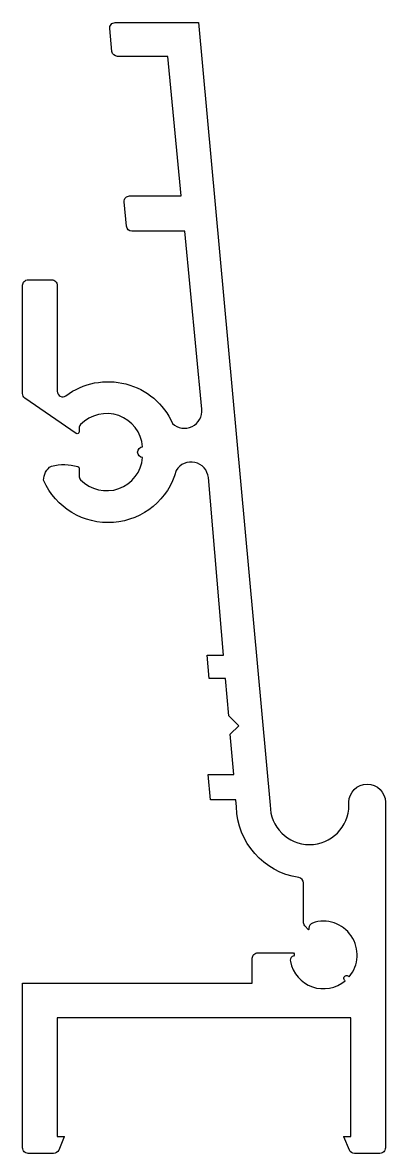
# Model space of a CAD drawing. Extents: x 250.7 to 270.6, y 195.8 to 257.8.
import ezdxf

# ---------------------------------------------------------------- set-up
doc = ezdxf.new("R2010")
doc.units = 0
doc.layers.add('ANA', color=220, linetype='CONTINUOUS')

msp = doc.modelspace()

# ---------------------------------------------------------------- linework, layer by layer
at = {"layer": 'ANA'}
msp.add_lwpolyline([(268.446, 205.236, -1.268043), (268.657, 205.448, 0.761604), (266.651, 208.397, 0.320973), (266.448, 208.113), (266.448, 208.051, -0.5744), (266.437, 208.032), (266.232, 208.248, -0.195184), (266.148, 208.457), (266.148, 210.594, 0.371204), (265.892, 210.891, -0.364877), (262.479, 214.767), (262.446, 215.146), (261.048, 215.146), (260.919, 216.546), (262.327, 216.546), (262.138, 218.754), (262.6, 219.217), (262.051, 219.765), (261.878, 221.796), (260.981, 221.796), (260.863, 223.076), (261.768, 223.076), (260.936, 232.817, 0.724172), (259.175, 233.214, -0.709557), (251.899, 232.67, -0.269962), (252.329, 233.455, -0.127376), (253.779, 233.42, -0.321975), (253.847, 233.326), (253.847, 232.912, 0.194753), (253.931, 232.704, 0.643514), (257.333, 233.916, -0.924512), (257.333, 234.514, 0.643381), (253.931, 235.728, 0.194951), (253.847, 235.519), (253.847, 235.325, -0.603952), (253.69, 235.242), (250.878, 237.177, -0.24692), (250.748, 237.424), (250.748, 243.366, -0.414214), (251.048, 243.666), (252.348, 243.666, -0.414214), (252.648, 243.366), (252.648, 237.55, 0.61752), (253.127, 237.31, -0.480622), (258.97, 235.793, 0.69709), (260.576, 236.567), (259.638, 246.326), (256.746, 246.326, -0.386433), (256.448, 246.597), (256.319, 247.937, -0.442551), (256.617, 248.266), (259.452, 248.266), (258.717, 255.916), (255.945, 255.916, -0.386433), (255.647, 256.187), (255.527, 257.437, -0.442551), (255.825, 257.766), (260.398, 257.766), (264.328, 214.856, 1), (268.648, 214.856), (268.648, 215.016, -1), (270.648, 215.016), (270.648, 196.066, -0.414214), (270.348, 195.766), (268.945, 195.766, -0.299668), (268.67, 195.948), (268.36, 196.668, -0.538855), (268.378, 196.696), (268.748, 196.696), (268.748, 203.196), (252.648, 203.196), (252.648, 196.696), (253.017, 196.696, -0.538855), (253.036, 196.668), (252.726, 195.948, -0.299668), (252.45, 195.766), (251.048, 195.766, -0.414214), (250.748, 196.066), (250.748, 205.096), (263.348, 205.096), (263.348, 206.466, -0.414214), (263.648, 206.766), (265.613, 206.766, -0.698173), (265.535, 206.57), (265.536, 206.57, 0.274706), (265.434, 206.281, 0.571409)], format="xyb", close=True, dxfattribs=at)

doc.saveas('drawing.dxf')
